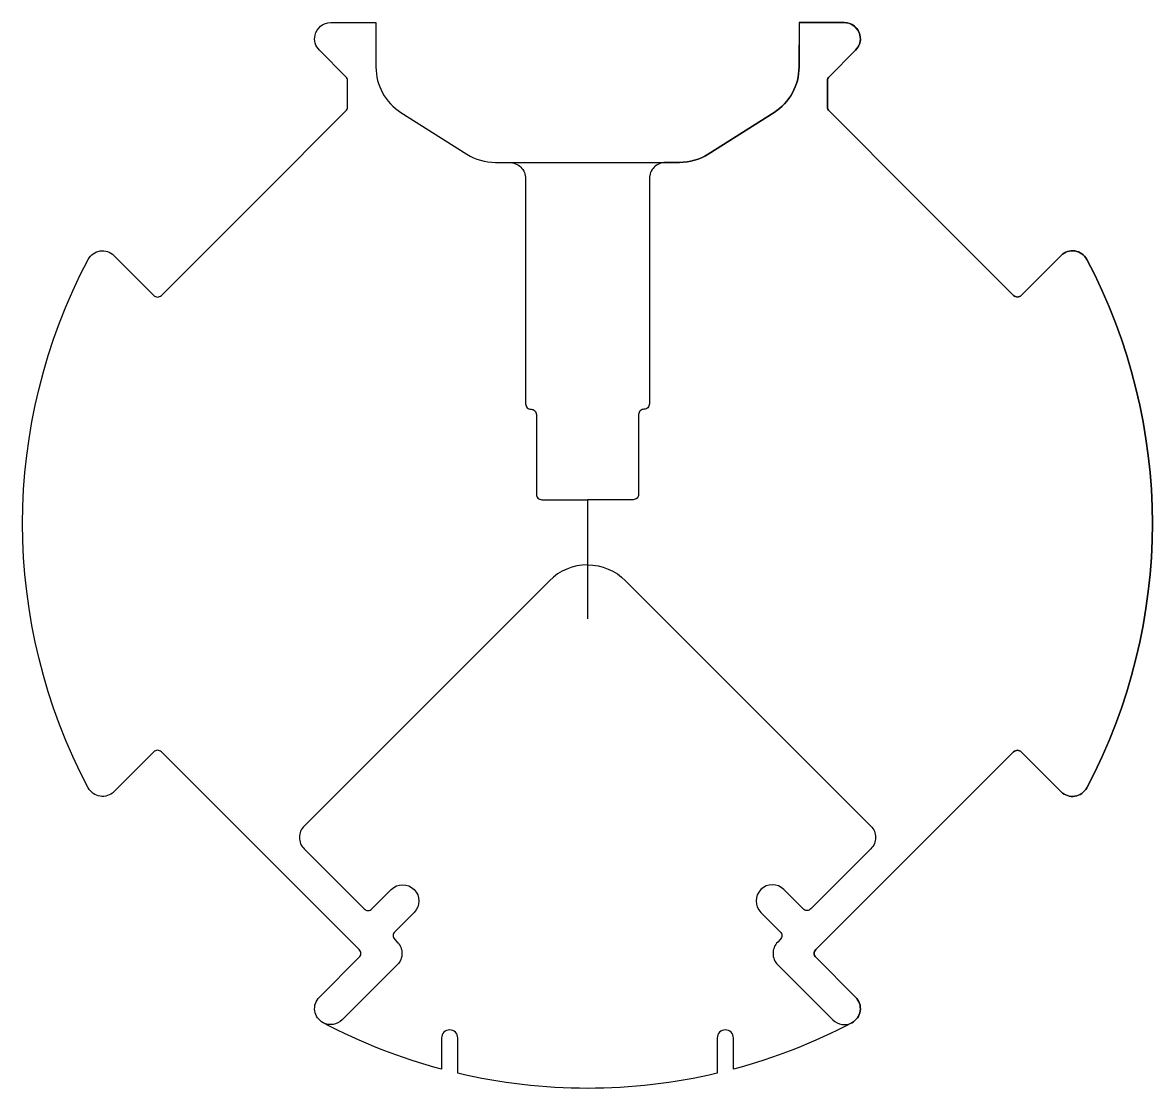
# Model space of a CAD drawing. Header units: inches. Extents: x 0 to 210, y 0 to 198.
import ezdxf

# ---------------------------------------------------------------- set-up
doc = ezdxf.new("R2010")
doc.units = ezdxf.units.IN
doc.header["$MEASUREMENT"] = 0
doc.layers.add('2段目', color=200, linetype='Continuous')

msp = doc.modelspace()

# ---------------------------------------------------------------- linework, layer by layer
msp.add_line((105, 109.43), (105, 87.3))
msp.add_lwpolyline([(122.1, 172.12, 0.142184), (127.45, 173.68), (139.68, 181.43, 0.2569), (144.33, 189.88), (144.38, 198.12), (152.72, 198.12, -0.668179), (154.84, 193), (149.91, 188.07, 0.198912), (149.62, 187.37), (149.62, 182.39, 0.198912), (149.91, 181.69), (165.81, 165.79), (184.2, 147.4, 0.414214), (185.61, 147.4), (193.03, 154.82, -0.504614), (197.8, 154.1, -0.248358), (197.8, 55.85, -0.504614), (193.03, 55.13), (185.61, 62.55, 0.414214), (184.2, 62.55), (165.81, 44.17), (147.43, 25.78, 0.414214), (147.43, 24.37), (154.84, 16.95, -0.504614), (154.13, 12.18, -0.056457), (132.12, 3.54), (132.12, 9.35, 1), (129.12, 9.35), (129.12, 2.79, -0.116429), (80.88, 2.79), (80.88, 9.35, 1), (77.88, 9.35), (77.88, 3.54, -0.056457), (55.87, 12.18, -0.504614), (55.16, 16.95), (62.57, 24.37, 0.414214), (62.57, 25.78), (44.19, 44.17), (25.8, 62.55, 0.414214), (24.39, 62.55), (16.97, 55.13, -0.504614), (12.2, 55.85, -0.248358), (12.2, 154.1, -0.504614), (16.97, 154.82), (24.39, 147.4, 0.414214), (25.8, 147.4), (44.19, 165.79), (60.09, 181.69, 0.198912), (60.38, 182.39), (60.38, 187.37, 0.198912), (60.09, 188.07), (55.16, 193, -0.256038), (54.35, 195.77, -0.351932), (57.28, 198.12), (65.67, 198.12), (65.67, 189.88, 0.2569), (70.32, 181.43), (82.55, 173.68, 0.142184), (87.9, 172.12)], format="xyb", close=True)
at = {"layer": '2段目'}
for points in [[(105, 97.3, 0.198957), (97.93, 94.37), (52.32, 48.76, 0.414214), (52.32, 44.52), (63.5, 33.34, 0.414214), (64.92, 33.34), (68.53, 36.95, -1), (72.78, 32.71), (69.16, 29.09, 0.414214), (69.16, 27.68), (69.64, 27.19), (69.64, 27.19, -0.414214), (69.64, 22.95), (59.4, 12.71, -0.329244), (55.87, 12.18), (55.87, 12.18, -0.504614), (55.16, 16.95), (62.57, 24.37, 0.414214), (62.57, 25.78), (44.19, 44.17), (25.8, 62.55, 0.414214), (24.39, 62.55), (16.97, 55.13, -0.504614), (12.2, 55.85, -0.248358), (12.2, 154.1, -0.504614), (16.97, 154.82), (24.39, 147.4, 0.414214), (25.8, 147.4), (44.19, 165.79), (60.09, 181.69, 0.198912), (60.38, 182.39), (60.38, 187.37, 0.198912), (60.09, 188.07), (55.16, 193, -0.256038), (54.35, 195.77, -0.351932), (57.28, 198.12), (65.67, 198.12), (65.67, 189.88, 0.2569), (70.32, 181.43), (82.55, 173.68, 0.142184), (87.9, 172.12), (90.5, 172.12, -0.414214), (93.5, 169.12), (93.5, 127.24, 0.414214), (94.5, 126.24), (94.5, 126.24, -0.414214), (95.5, 125.24), (95.5, 112.43), (95.5, 110.43, 0.414214), (96.5, 109.43), (105, 109.43)], [(105, 97.3, -0.198957), (112.07, 94.37), (157.68, 48.76, -0.414214), (157.68, 44.52), (146.5, 33.34, -0.414214), (145.08, 33.34), (141.47, 36.95, 1), (137.22, 32.71), (140.84, 29.09, -0.414214), (140.84, 27.68), (140.36, 27.19), (140.36, 27.19, 0.414214), (140.36, 22.95), (150.6, 12.71, 0.329244), (154.13, 12.18), (154.13, 12.18, 0.504614), (154.84, 16.95), (147.43, 24.37, -0.414214), (147.43, 25.78), (165.81, 44.17), (184.2, 62.55, -0.414214), (185.61, 62.55), (193.03, 55.13, 0.504614), (197.8, 55.85, 0.248358), (197.8, 154.1, 0.504614), (193.03, 154.82), (185.61, 147.4, -0.414214), (184.2, 147.4), (165.81, 165.79), (149.91, 181.69, -0.198912), (149.62, 182.39), (149.62, 187.37, -0.198912), (149.91, 188.07), (154.84, 193, 0.256038), (155.65, 195.77, 0.351932), (152.72, 198.12), (144.33, 198.12), (144.33, 189.88, -0.2569), (139.68, 181.43), (127.45, 173.68, -0.142184), (122.1, 172.12), (119.5, 172.12, 0.414214), (116.5, 169.12), (116.5, 127.24, -0.414214), (115.5, 126.24), (115.5, 126.24, 0.414214), (114.5, 125.24), (114.5, 112.43), (114.5, 110.43, -0.414214), (113.5, 109.43), (105, 109.43)]]:
    msp.add_lwpolyline(points, format="xyb", dxfattribs=at)

doc.saveas('drawing.dxf')
